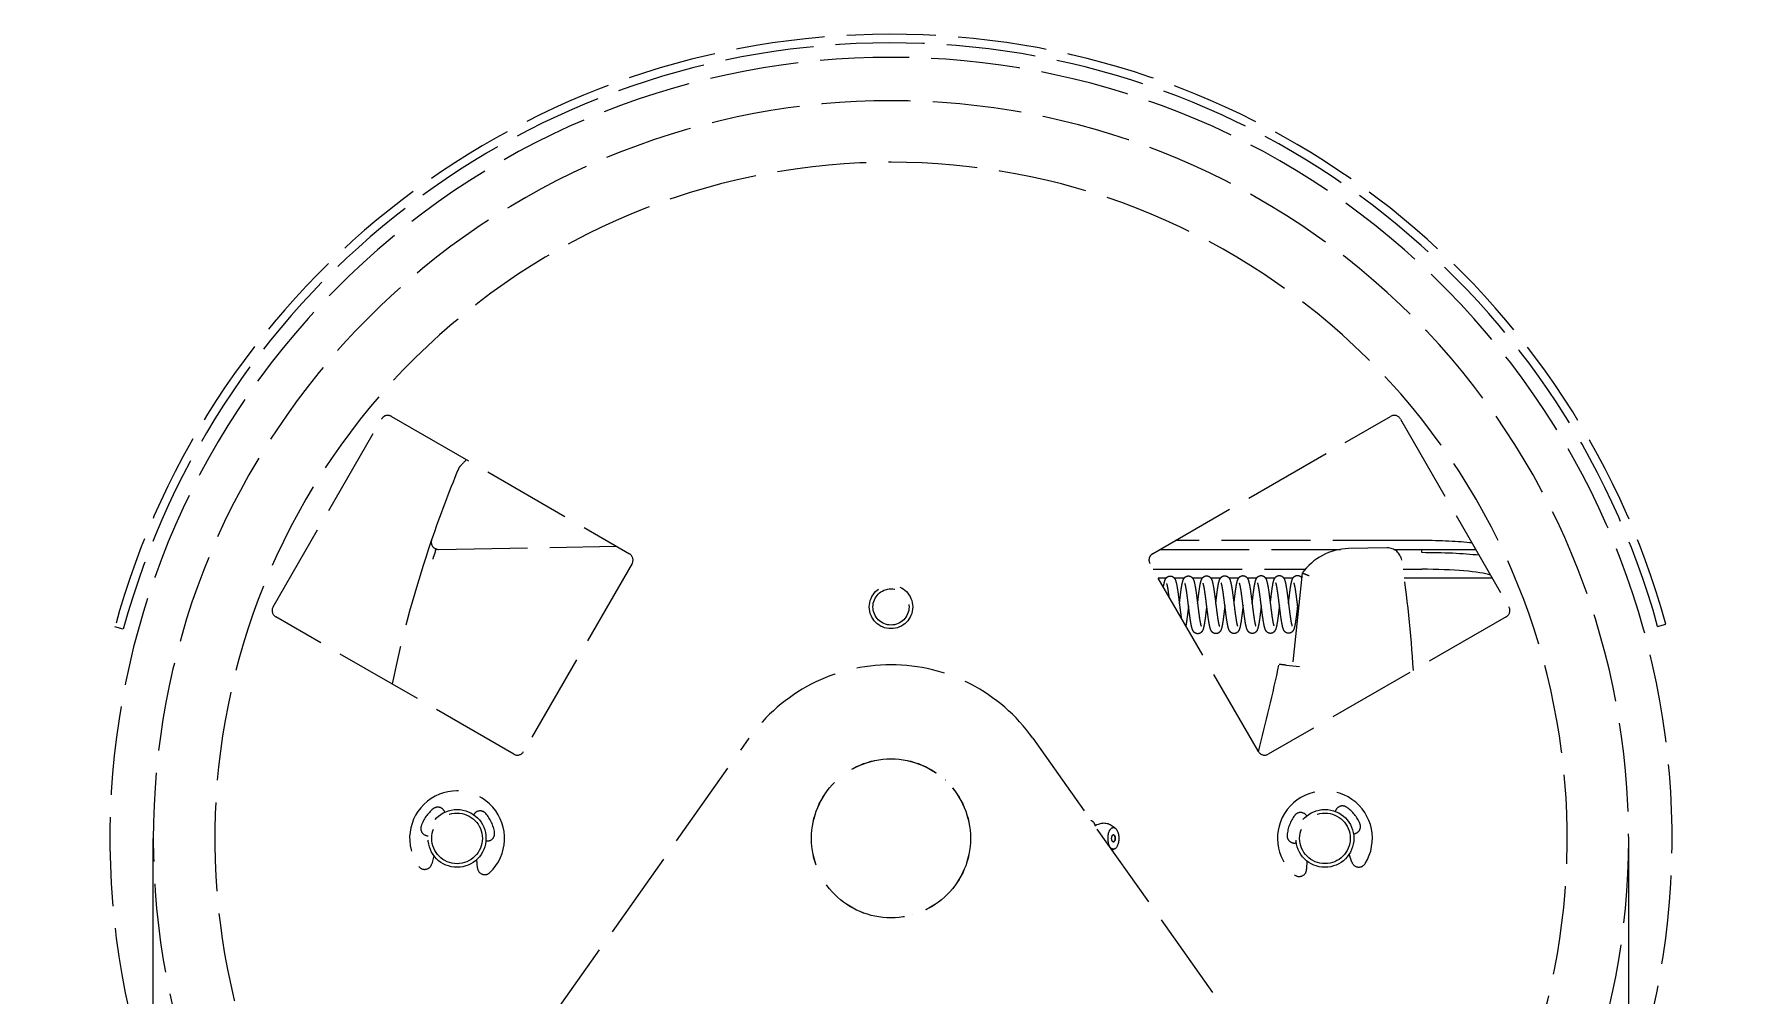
# Model space of a CAD drawing. Header units: millimetres. Extents: x -665 to 1025117, y -27997 to 4210.
# Drawn here: x 2197.6 to 2428.6, y -7781.5 to -7651.8 of the extents above; entities that cross this region are included whole.
import ezdxf

# ---------------------------------------------------------------- set-up
doc = ezdxf.new("R2010")
doc.units = ezdxf.units.MM
doc.linetypes.add('$2$ACAD_ISO02W100', pattern=[15, 12, -3])
doc.linetypes.add('$2$CENTER', pattern=[50.8, 31.75, -6.35, 6.35, -6.35])
doc.layers.add('$2$CL', color=2, linetype='$2$CENTER', lineweight=0)
doc.layers.add('$2$DL', color=8, linetype='$2$ACAD_ISO02W100', lineweight=0)

msp = doc.modelspace()

# ---------------------------------------------------------------- linework, layer by layer
at = {"layer": '$2$CL'}
for p, q in [((2213.675, -8243.082), (2213.675, -7760.248)), ((2412.575, -8243.082), (2412.575, -7760.248))]:
    msp.add_line(p, q, dxfattribs=at)
at = {"layer": '$2$DL'}
for p, q in [((2229.819, -7729.039), (2244.444, -7703.707)), ((2245.776, -7703.351), (2277.862, -7721.876)), ((2348.388, -7721.876), (2380.474, -7703.351)), ((2381.806, -7703.707), (2396.431, -7729.039)), ((2252.133, -7721.287), (2276.08, -7720.847)), ((2349.417, -7721.282), (2373.706, -7721.282)), ((2384.69, -7720.095), (2351.472, -7720.095)), ((2380.007, -7721.087), (2374.807, -7721.183)), ((2380.892, -7721.282), (2391.953, -7721.282)), ((2384.69, -7721.728), (2384.69, -7721.282)), ((2278.219, -7723.207), (2263.594, -7748.539)), ((2362.656, -7748.539), (2348.031, -7723.207)), ((2348.469, -7723.966), (2368.977, -7723.966)), ((2368.563, -7724.505), (2367.236, -7736.985)), ((2382.153, -7723.966), (2384.69, -7723.966)), ((2350.22, -7725.153), (2349.155, -7725.153)), ((2352.657, -7725.153), (2351.317, -7725.153)), ((2355.101, -7725.153), (2353.776, -7725.153)), ((2357.543, -7725.153), (2356.237, -7725.153)), ((2359.986, -7725.153), (2358.697, -7725.153)), ((2362.427, -7725.153), (2361.156, -7725.153)), ((2364.873, -7725.153), (2363.613, -7725.153)), ((2367.315, -7725.153), (2366.074, -7725.153)), ((2394.188, -7725.153), (2382.321, -7725.153)), ((2262.262, -7748.896), (2230.176, -7730.371)), ((2396.074, -7730.371), (2363.988, -7748.896)), ((2416.478, -7731.675), (2417.601, -7731.365)), ((2209.631, -7732.034), (2208.507, -7731.728)), ((2366.416, -7736.898), (2368.205, -7737.089)), ((2197.626, -7883.079), (2294.018, -7746.739)), ((2332.232, -7746.739), (2428.624, -7883.079)), ((2316.05, -7749.938), (2316.05, -7749.93)), ((2362.659, -7748.543), (2362.676, -7748.543)), ((2320.45, -7752.414), (2320.439, -7752.414)), ((2321.532, -7753.601), (2321.542, -7753.601)), ((2252.98, -7756.712), (2252.936, -7756.618)), ((2373.063, -7756.512), (2373.025, -7756.608)), ((2256.924, -7756.97), (2256.865, -7757.055)), ((2340.745, -7758.511), (2340.578, -7758.271)), ((2343.355, -7758.869), (2342.963, -7758.592)), ((2369.173, -7757.215), (2369.108, -7757.135)), ((2250.637, -7759.896), (2250.74, -7759.905)), ((2258.51, -7760.591), (2258.613, -7760.6)), ((2367.67, -7760.871), (2367.773, -7760.855)), ((2375.477, -7759.641), (2375.58, -7759.625)), ((2251.514, -7762.6), (2251.22, -7763.694)), ((2257.373, -7764.237), (2257.276, -7763.109)), ((2343.355, -7761.627), (2342.963, -7761.904)), ((2369.175, -7763.283), (2369.155, -7764.415)), ((2375.257, -7763.453), (2374.889, -7762.382)), ((2316.05, -7770.566), (2316.05, -7770.558))]:
    msp.add_line(p, q, dxfattribs=at)
for centre, radius in [((2313.125, -7729.048), 2.925), ((2313.125, -7729.048), 2.438), ((2313.125, -7760.248), 10.725), ((2313.125, -7760.248), 10.717), ((2254.625, -7760.248), 3.9), ((2254.625, -7760.248), 3.413), ((2371.625, -7760.248), 3.9), ((2371.625, -7760.248), 3.412)]:
    msp.add_circle(centre, radius, dxfattribs=at)
for centre, radius, start, end in [((2313.104, -7760.248), 108.415, 15.45098, 164.74799), ((2313.125, -7760.248), 105.3, 318.09966, 221.90034), ((2313.104, -7760.248), 107.25, 15.45098, 164.74799), ((2313.125, -7760.248), 99.45, 318.86903, 221.13097), ((2313.125, -7760.248), 91.163, 320.1335, 219.8665), ((2245.288, -7704.195), 0.975, 60, 150), ((2380.962, -7704.195), 0.975, 30, 120), ((2406.193, -7772.964), 163.8, 157.55514, 161.13364), ((2255.702, -7710.798), 0.975, 137.51154, 157.55514), ((2321.129, -7770.727), 89.7, 136.67543, 137.51154), ((2406.193, -7772.964), 163.8, 161.13364, 168.18567), ((2252.115, -7720.312), 0.975, 161.13364, 271.05374), ((2277.374, -7722.72), 0.975, 330, 60), ((2348.876, -7722.72), 0.975, 120, 210), ((2374.951, -7728.982), 7.8, 91.05374, 144.97369), ((2380.043, -7723.037), 1.95, 8.70492, 91.05374), ((2220.057, -7747.532), 163.8, 3.47702, 8.70492), ((2230.663, -7729.526), 0.975, 150, 240), ((2395.587, -7729.526), 0.975, 300, 30), ((2313.125, -7760.248), 23.4, 35.26007, 144.73993), ((2060.413, -7671.203), 312, 345.64397, 347.86429), ((2262.749, -7748.051), 0.975, 240, 330), ((2363.501, -7748.051), 0.975, 210, 300), ((2254.625, -7760.248), 6.396, 313.75152, 216.1529), ((2371.625, -7760.248), 6.396, 327.75483, 230.15621), ((2254.625, -7760.248), 5.117, 128.8709, 161.03352), ((2252.037, -7757.037), 0.992, 24.95221, 128.8709), ((2257.736, -7757.54), 0.992, 41.03352, 144.95221), ((2368.336, -7757.759), 0.992, 38.95552, 142.87421), ((2373.989, -7756.868), 0.992, 55.03683, 158.95552), ((2371.625, -7760.248), 5.117, 22.87421, 55.03683), ((2250.724, -7758.907), 0.992, 161.03352, 264.95221), ((2254.625, -7760.248), 5.117, 8.8709, 41.03352), ((2341.792, -7760.248), 2.028, 54.73561, 125.48548), ((2371.625, -7760.248), 5.117, 142.87421, 175.03683), ((2375.425, -7758.645), 0.992, 278.95552, 22.87421), ((2258.7, -7759.612), 0.992, 264.95221, 8.8709), ((2367.516, -7759.891), 0.992, 175.03683, 278.95552), ((2250.262, -7763.436), 0.992, 216.1529, 344.95221), ((2341.792, -7760.248), 2.028, 305.03467, 305.26439), ((2376.195, -7763.131), 0.992, 198.95552, 327.75483), ((2258.362, -7764.151), 0.992, 184.95221, 313.75152), ((2368.163, -7764.397), 0.992, 230.15621, 358.95552)]:
    msp.add_arc(centre, radius, start, end, dxfattribs=at)
for centre, major_axis, ratio, start_param, end_param in [((2384.69, -7721.28), (-9.828, 0), 0.1205367, 3.9531345, 4.712389), ((2384.69, -7723.138), (-11.7, 0), 0.1205367, 3.9914818, 4.712389), ((2384.69, -7725.151), (9.828, 0), 0.1205367, 0.3387524, 1.5707963), ((2339.869, -7760.248), (0, 2.434), 0.5, 5.660543, 6.0995794), ((2343.105, -7760.248), (0, 0.48), 0.5, 2.8676568, 6.5571212)]:
    msp.add_ellipse(centre, major_axis=major_axis, ratio=ratio, start_param=start_param, end_param=end_param, dxfattribs=at)
for major_axis in [(0, -1.462), (0, -0.484)]:
    msp.add_ellipse((2343.111, -7760.248), major_axis=major_axis, ratio=0.5, dxfattribs=at)
for points, knots in [([(2251.807, -7721.237), (2251.805, -7721.237), (2251.804, -7721.236), (2251.794, -7721.233), (2251.787, -7721.232), (2251.762, -7721.228), (2251.75, -7721.239), (2251.722, -7721.332), (2251.705, -7721.416), (2251.673, -7721.575), (2251.667, -7721.607), (2251.629, -7721.786), (2251.575, -7721.921), (2251.496, -7722.118), (2251.46, -7722.211), (2251.396, -7722.408), (2251.367, -7722.51), (2251.346, -7722.618), (2251.345, -7722.621), (2251.344, -7722.625)], [-0.00165743, -0.00165743, -0.00165743, -0.00165743, 0, 0, 0.01119477, 0.01119477, 0.05516722, 0.05516722, 0.10340416, 0.10340416, 0.11457751, 0.11457751, 0.16396758, 0.16396758, 0.20432722, 0.20432722, 0.24498028, 0.24498028, 0.24633536, 0.24633536, 0.24633536, 0.24633536]), ([(2369.505, -7724.867), (2369.438, -7724.841), (2369.371, -7724.814), (2369.305, -7724.788), (2369.24, -7724.763), (2369.177, -7724.739), (2369.117, -7724.715), (2369.006, -7724.673), (2368.905, -7724.634), (2368.821, -7724.602), (2368.739, -7724.571), (2368.674, -7724.546), (2368.629, -7724.53), (2368.586, -7724.513), (2368.563, -7724.505), (2368.563, -7724.505)], [-0.25430222, -0.25430222, -0.25430222, -0.25430222, -0.21902655, -0.21902655, -0.21902655, -0.18448045, -0.18448045, -0.18448045, -0.12129531, -0.12129531, -0.12129531, -0.06016317, -0.06016317, -0.06016317, 0, 0, 0, 0]), ([(2349.85, -7726.357), (2349.873, -7726.215), (2349.896, -7726.083), (2349.97, -7725.722), (2350.015, -7725.536), (2350.124, -7725.3), (2350.153, -7725.247), (2350.235, -7725.129), (2350.292, -7725.063), (2350.409, -7724.98), (2350.455, -7724.954), (2350.574, -7724.904), (2350.653, -7724.885), (2350.813, -7724.876), (2350.895, -7724.886), (2351.045, -7724.934), (2351.116, -7724.972), (2351.237, -7725.061), (2351.287, -7725.114), (2351.367, -7725.217), (2351.396, -7725.268), (2351.46, -7725.395), (2351.488, -7725.472), (2351.594, -7725.807), (2351.658, -7726.134), (2351.778, -7726.88), (2351.834, -7727.284), (2351.935, -7728.057), (2351.981, -7728.427), (2352.07, -7729.147), (2352.115, -7729.506), (2352.19, -7730.078), (2352.222, -7730.309), (2352.254, -7730.521)], [17.3582383, 17.3582383, 17.3582383, 17.3582383, 17.4545808, 17.4545808, 17.6511069, 17.6511069, 17.7068135, 17.7068135, 17.7693974, 17.7693974, 17.8009739, 17.8009739, 17.8454563, 17.8454563, 17.8914011, 17.8914011, 17.9374919, 17.9374919, 17.9862793, 17.9862793, 18.0389292, 18.0389292, 18.1258871, 18.1258871, 18.3845675, 18.3845675, 18.6035005, 18.6035005, 18.782896, 18.782896, 18.9580087, 18.9580087, 19.0840786, 19.0840786, 19.0840786, 19.0840786]), ([(2350.631, -7727.711), (2350.614, -7727.58), (2350.597, -7727.452), (2350.538, -7727.03), (2350.495, -7726.752), (2350.415, -7726.298), (2350.375, -7726.111), (2350.329, -7725.944), (2350.317, -7725.907), (2350.306, -7725.879), (2350.304, -7725.874), (2350.304, -7725.874)], [29.65913668, 29.65913668, 29.65913668, 29.65913668, 29.72760971, 29.72760971, 29.89521173, 29.89521173, 30.05753204, 30.05753204, 30.12526168, 30.12526168, 30.15537839, 30.15537839, 30.15537839, 30.15537839]), ([(2352.007, -7728.641), (2352.044, -7728.319), (2352.081, -7727.996), (2352.158, -7727.349), (2352.2, -7727.021), (2352.284, -7726.433), (2352.327, -7726.17), (2352.42, -7725.716), (2352.464, -7725.533), (2352.569, -7725.296), (2352.598, -7725.239), (2352.679, -7725.12), (2352.732, -7725.059), (2352.838, -7724.977), (2352.882, -7724.95), (2352.998, -7724.897), (2353.075, -7724.876), (2353.233, -7724.861), (2353.316, -7724.868), (2353.465, -7724.908), (2353.536, -7724.942), (2353.661, -7725.027), (2353.714, -7725.078), (2353.798, -7725.178), (2353.829, -7725.228), (2353.895, -7725.349), (2353.924, -7725.421), (2354.023, -7725.71), (2354.079, -7725.975), (2354.195, -7726.637), (2354.253, -7727.04), (2354.358, -7727.824), (2354.405, -7728.204), (2354.495, -7728.928), (2354.539, -7729.282), (2354.626, -7729.956), (2354.67, -7730.284), (2354.754, -7730.834), (2354.794, -7731.07), (2354.85, -7731.346), (2354.868, -7731.425), (2354.899, -7731.546), (2354.913, -7731.592), (2354.931, -7731.644), (2354.937, -7731.658), (2354.937, -7731.658), (2354.937, -7731.658), (2354.937, -7731.658)], [20.4987121, 20.4987121, 20.4987121, 20.4987121, 20.6565597, 20.6565597, 20.8327732, 20.8327732, 21.0129666, 21.0129666, 21.204709, 21.204709, 21.2627419, 21.2627419, 21.3193191, 21.3193191, 21.3505046, 21.3505046, 21.3942369, 21.3942369, 21.4396174, 21.4396174, 21.4848006, 21.4848006, 21.5334, 21.5334, 21.5853541, 21.5853541, 21.6676489, 21.6676489, 21.8938691, 21.8938691, 22.1230466, 22.1230466, 22.3085408, 22.3085408, 22.4796249, 22.4796249, 22.6545632, 22.6545632, 22.8160567, 22.8160567, 22.8939182, 22.8939182, 22.9620205, 22.9620205, 23.0145426, 23.0145426, 23.0163046, 23.0163046, 23.0163046, 23.0163046]), ([(2355.685, -7728.885), (2355.673, -7728.988), (2355.661, -7729.092), (2355.609, -7729.549), (2355.567, -7729.902), (2355.485, -7730.55), (2355.444, -7730.852), (2355.359, -7731.389), (2355.315, -7731.625), (2355.237, -7731.936), (2355.207, -7732.038), (2355.139, -7732.202), (2355.108, -7732.267), (2355.014, -7732.402), (2354.95, -7732.475), (2354.792, -7732.585), (2354.704, -7732.625), (2354.53, -7732.661), (2354.441, -7732.662), (2354.278, -7732.633), (2354.203, -7732.605), (2354.075, -7732.534), (2354.023, -7732.491), (2353.93, -7732.394), (2353.892, -7732.341), (2353.814, -7732.21), (2353.782, -7732.136), (2353.689, -7731.877), (2353.642, -7731.675), (2353.56, -7731.254), (2353.527, -7731.061), (2353.445, -7730.532), (2353.394, -7730.162), (2353.305, -7729.473), (2353.266, -7729.154), (2353.181, -7728.474), (2353.135, -7728.104), (2353.048, -7727.441), (2353.006, -7727.136), (2352.923, -7726.601), (2352.881, -7726.362), (2352.825, -7726.105), (2352.809, -7726.036), (2352.781, -7725.938), (2352.77, -7725.904), (2352.758, -7725.872), (2352.755, -7725.865), (2352.755, -7725.865)], [24.0832089, 24.0832089, 24.0832089, 24.0832089, 24.1339282, 24.1339282, 24.3093378, 24.3093378, 24.4845887, 24.4845887, 24.66683, 24.66683, 24.7735508, 24.7735508, 24.8463717, 24.8463717, 24.9116945, 24.9116945, 24.9667741, 24.9667741, 25.0153833, 25.0153833, 25.0603681, 25.0603681, 25.1057113, 25.1057113, 25.1577655, 25.1577655, 25.2386531, 25.2386531, 25.4276543, 25.4276543, 25.5568392, 25.5568392, 25.7546411, 25.7546411, 25.9101697, 25.9101697, 26.0892717, 26.0892717, 26.2564734, 26.2564734, 26.4237632, 26.4237632, 26.4986052, 26.4986052, 26.5609124, 26.5609124, 26.5983238, 26.5983238, 26.5983238, 26.5983238]), ([(2354.458, -7728.628), (2354.495, -7728.301), (2354.533, -7727.972), (2354.611, -7727.324), (2354.652, -7727.001), (2354.735, -7726.42), (2354.778, -7726.158), (2354.871, -7725.701), (2354.915, -7725.518), (2355.022, -7725.281), (2355.051, -7725.225), (2355.132, -7725.107), (2355.187, -7725.044), (2355.297, -7724.962), (2355.341, -7724.936), (2355.457, -7724.884), (2355.534, -7724.863), (2355.693, -7724.849), (2355.775, -7724.857), (2355.925, -7724.9), (2355.996, -7724.935), (2356.12, -7725.021), (2356.172, -7725.073), (2356.255, -7725.174), (2356.286, -7725.224), (2356.352, -7725.348), (2356.38, -7725.423), (2356.481, -7725.728), (2356.539, -7726.007), (2356.627, -7726.521), (2356.656, -7726.705), (2356.731, -7727.222), (2356.778, -7727.581), (2356.87, -7728.305), (2356.916, -7728.679), (2357.005, -7729.387), (2357.048, -7729.731), (2357.134, -7730.36), (2357.177, -7730.652), (2357.258, -7731.131), (2357.298, -7731.331), (2357.347, -7731.525), (2357.362, -7731.573), (2357.381, -7731.63), (2357.388, -7731.646), (2357.389, -7731.647), (2357.389, -7731.648), (2357.389, -7731.648)], [24.0548523, 24.0548523, 24.0548523, 24.0548523, 24.2154109, 24.2154109, 24.3899229, 24.3899229, 24.5683915, 24.5683915, 24.7623617, 24.7623617, 24.8195078, 24.8195078, 24.8781157, 24.8781157, 24.908868, 24.908868, 24.9528937, 24.9528937, 24.9984823, 24.9984823, 25.044016, 25.044016, 25.0927509, 25.0927509, 25.1450301, 25.1450301, 25.2298662, 25.2298662, 25.4635984, 25.4635984, 25.5771281, 25.5771281, 25.7630702, 25.7630702, 25.9424595, 25.9424595, 26.1139157, 26.1139157, 26.2842686, 26.2842686, 26.4456104, 26.4456104, 26.5160043, 26.5160043, 26.5716483, 26.5716483, 26.5750322, 26.5750322, 26.5750322, 26.5750322]), ([(2358.135, -7728.872), (2358.123, -7728.98), (2358.111, -7729.088), (2358.059, -7729.54), (2358.019, -7729.884), (2357.938, -7730.526), (2357.896, -7730.83), (2357.81, -7731.373), (2357.766, -7731.612), (2357.688, -7731.918), (2357.659, -7732.016), (2357.595, -7732.178), (2357.565, -7732.243), (2357.495, -7732.349), (2357.468, -7732.383), (2357.407, -7732.449), (2357.373, -7732.481), (2357.27, -7732.558), (2357.191, -7732.6), (2357.029, -7732.645), (2356.944, -7732.652), (2356.781, -7732.636), (2356.703, -7732.614), (2356.566, -7732.549), (2356.508, -7732.508), (2356.412, -7732.419), (2356.373, -7732.37), (2356.295, -7732.254), (2356.262, -7732.188), (2356.178, -7731.986), (2356.139, -7731.844), (2356.063, -7731.519), (2356.029, -7731.341), (2355.942, -7730.832), (2355.888, -7730.461), (2355.789, -7729.723), (2355.743, -7729.354), (2355.691, -7728.933), (2355.684, -7728.88), (2355.657, -7728.664), (2355.637, -7728.502), (2355.574, -7727.999), (2355.53, -7727.659), (2355.445, -7727.043), (2355.402, -7726.758), (2355.321, -7726.298), (2355.282, -7726.109), (2355.235, -7725.934), (2355.222, -7725.894), (2355.209, -7725.859), (2355.206, -7725.852), (2355.206, -7725.852)], [20.5252268, 20.5252268, 20.5252268, 20.5252268, 20.5779745, 20.5779745, 20.7490427, 20.7490427, 20.9250042, 20.9250042, 21.1088472, 21.1088472, 21.2125503, 21.2125503, 21.2868429, 21.2868429, 21.320618, 21.320618, 21.3509044, 21.3509044, 21.401303, 21.401303, 21.4479597, 21.4479597, 21.4928135, 21.4928135, 21.5376539, 21.5376539, 21.5845528, 21.5845528, 21.6550292, 21.6550292, 21.8019557, 21.8019557, 21.9356326, 21.9356326, 22.1464355, 22.1464355, 22.3273958, 22.3273958, 22.3538616, 22.3538616, 22.4334612, 22.4334612, 22.6043608, 22.6043608, 22.7745268, 22.7745268, 22.9345792, 22.9345792, 23.0035067, 23.0035067, 23.0408142, 23.0408142, 23.0408142, 23.0408142]), ([(2356.909, -7728.616), (2356.947, -7728.278), (2356.986, -7727.936), (2357.065, -7727.284), (2357.106, -7726.965), (2357.19, -7726.385), (2357.233, -7726.122), (2357.328, -7725.668), (2357.37, -7725.486), (2357.483, -7725.249), (2357.512, -7725.196), (2357.594, -7725.083), (2357.647, -7725.023), (2357.757, -7724.945), (2357.801, -7724.919), (2357.919, -7724.869), (2357.998, -7724.849), (2358.158, -7724.838), (2358.24, -7724.848), (2358.39, -7724.894), (2358.461, -7724.931), (2358.583, -7725.02), (2358.634, -7725.072), (2358.715, -7725.175), (2358.745, -7725.225), (2358.811, -7725.355), (2358.84, -7725.435), (2358.944, -7725.763), (2359.005, -7726.074), (2359.124, -7726.799), (2359.181, -7727.202), (2359.282, -7727.976), (2359.328, -7728.351), (2359.417, -7729.071), (2359.461, -7729.426), (2359.548, -7730.082), (2359.591, -7730.393), (2359.674, -7730.923), (2359.715, -7731.153), (2359.77, -7731.401), (2359.786, -7731.468), (2359.814, -7731.565), (2359.825, -7731.6), (2359.837, -7731.631), (2359.84, -7731.637), (2359.84, -7731.637)], [27.6127082, 27.6127082, 27.6127082, 27.6127082, 27.7789671, 27.7789671, 27.9516655, 27.9516655, 28.1331159, 28.1331159, 28.3270117, 28.3270117, 28.3814102, 28.3814102, 28.4382493, 28.4382493, 28.4692816, 28.4692816, 28.5137542, 28.5137542, 28.5596897, 28.5596897, 28.6057511, 28.6057511, 28.6547617, 28.6547617, 28.7077128, 28.7077128, 28.797103, 28.797103, 29.0468136, 29.0468136, 29.2668907, 29.2668907, 29.4483157, 29.4483157, 29.6212474, 29.6212474, 29.7917913, 29.7917913, 29.9568109, 29.9568109, 30.0308834, 30.0308834, 30.0954177, 30.0954177, 30.1318585, 30.1318585, 30.1318585, 30.1318585]), ([(2360.586, -7728.86), (2360.576, -7728.945), (2360.567, -7729.03), (2360.518, -7729.46), (2360.478, -7729.803), (2360.397, -7730.453), (2360.354, -7730.765), (2360.269, -7731.313), (2360.226, -7731.553), (2360.15, -7731.866), (2360.122, -7731.968), (2360.061, -7732.13), (2360.034, -7732.193), (2359.97, -7732.301), (2359.941, -7732.344), (2359.871, -7732.423), (2359.833, -7732.46), (2359.723, -7732.544), (2359.642, -7732.587), (2359.475, -7732.633), (2359.388, -7732.64), (2359.223, -7732.622), (2359.145, -7732.598), (2359.008, -7732.532), (2358.951, -7732.49), (2358.854, -7732.398), (2358.815, -7732.348), (2358.74, -7732.231), (2358.709, -7732.167), (2358.626, -7731.964), (2358.587, -7731.82), (2358.511, -7731.489), (2358.476, -7731.308), (2358.39, -7730.801), (2358.337, -7730.441), (2358.24, -7729.711), (2358.193, -7729.337), (2358.14, -7728.914), (2358.134, -7728.864), (2358.109, -7728.662), (2358.09, -7728.511), (2358.028, -7728.009), (2357.983, -7727.662), (2357.897, -7727.043), (2357.855, -7726.76), (2357.775, -7726.299), (2357.735, -7726.108), (2357.687, -7725.928), (2357.674, -7725.885), (2357.66, -7725.846), (2357.656, -7725.838), (2357.656, -7725.838)], [16.9679256, 16.9679256, 16.9679256, 16.9679256, 17.0095574, 17.0095574, 17.1799877, 17.1799877, 17.3573073, 17.3573073, 17.5381253, 17.5381253, 17.6419233, 17.6419233, 17.7146287, 17.7146287, 17.7571268, 17.7571268, 17.7924804, 17.7924804, 17.8450495, 17.8450495, 17.8930342, 17.8930342, 17.9380608, 17.9380608, 17.9831491, 17.9831491, 18.0309278, 18.0309278, 18.0996674, 18.0996674, 18.248536, 18.248536, 18.3837845, 18.3837845, 18.5881986, 18.5881986, 18.7715317, 18.7715317, 18.7963033, 18.7963033, 18.8707752, 18.8707752, 19.0453572, 19.0453572, 19.2129377, 19.2129377, 19.3741658, 19.3741658, 19.4437533, 19.4437533, 19.4826684, 19.4826684, 19.4826684, 19.4826684]), ([(2359.359, -7728.604), (2359.397, -7728.275), (2359.435, -7727.943), (2359.513, -7727.293), (2359.554, -7726.969), (2359.638, -7726.39), (2359.681, -7726.129), (2359.775, -7725.669), (2359.819, -7725.483), (2359.93, -7725.245), (2359.959, -7725.19), (2360.042, -7725.074), (2360.097, -7725.012), (2360.21, -7724.931), (2360.254, -7724.905), (2360.371, -7724.855), (2360.449, -7724.836), (2360.608, -7724.825), (2360.689, -7724.834), (2360.839, -7724.88), (2360.91, -7724.917), (2361.031, -7725.005), (2361.082, -7725.057), (2361.161, -7725.156), (2361.19, -7725.204), (2361.254, -7725.325), (2361.282, -7725.399), (2361.384, -7725.706), (2361.443, -7725.995), (2361.561, -7726.692), (2361.619, -7727.098), (2361.721, -7727.876), (2361.768, -7728.249), (2361.857, -7728.973), (2361.902, -7729.336), (2361.989, -7729.999), (2362.032, -7730.311), (2362.115, -7730.854), (2362.157, -7731.092), (2362.213, -7731.355), (2362.23, -7731.427), (2362.259, -7731.535), (2362.271, -7731.575), (2362.286, -7731.615), (2362.29, -7731.624), (2362.29, -7731.624)], [31.1691177, 31.1691177, 31.1691177, 31.1691177, 31.3307949, 31.3307949, 31.5056439, 31.5056439, 31.6840572, 31.6840572, 31.8807418, 31.8807418, 31.9369461, 31.9369461, 31.9961902, 31.9961902, 32.0269476, 32.0269476, 32.0708054, 32.0708054, 32.1162233, 32.1162233, 32.1616744, 32.1616744, 32.2095626, 32.2095626, 32.2598762, 32.2598762, 32.3435527, 32.3435527, 32.5837863, 32.5837863, 32.80958, 32.80958, 32.9906525, 32.9906525, 33.1662701, 33.1662701, 33.3352787, 33.3352787, 33.5020637, 33.5020637, 33.5771738, 33.5771738, 33.6435869, 33.6435869, 33.6870296, 33.6870296, 33.6870296, 33.6870296]), ([(2363.037, -7728.848), (2363.01, -7729.084), (2362.983, -7729.319), (2362.916, -7729.889), (2362.876, -7730.222), (2362.793, -7730.836), (2362.75, -7731.121), (2362.661, -7731.612), (2362.616, -7731.817), (2362.519, -7732.11), (2362.48, -7732.215), (2362.337, -7732.399), (2362.271, -7732.465), (2362.118, -7732.562), (2362.033, -7732.597), (2361.861, -7732.627), (2361.772, -7732.625), (2361.611, -7732.591), (2361.537, -7732.561), (2361.413, -7732.487), (2361.363, -7732.444), (2361.272, -7732.346), (2361.235, -7732.292), (2361.158, -7732.158), (2361.127, -7732.081), (2361.031, -7731.805), (2360.981, -7731.578), (2360.896, -7731.125), (2360.865, -7730.934), (2360.786, -7730.413), (2360.738, -7730.057), (2360.653, -7729.401), (2360.616, -7729.1), (2360.535, -7728.449), (2360.491, -7728.093), (2360.404, -7727.429), (2360.36, -7727.113), (2360.277, -7726.574), (2360.236, -7726.339), (2360.181, -7726.081), (2360.164, -7726.011), (2360.135, -7725.907), (2360.123, -7725.869), (2360.11, -7725.834), (2360.107, -7725.826), (2360.107, -7725.826)], [13.4107795, 13.4107795, 13.4107795, 13.4107795, 13.5258738, 13.5258738, 13.698647, 13.698647, 13.877816, 13.877816, 14.064533, 14.064533, 14.1869246, 14.1869246, 14.2466062, 14.2466062, 14.298553, 14.298553, 14.3471094, 14.3471094, 14.3920095, 14.3920095, 14.4366275, 14.4366275, 14.4898803, 14.4898803, 14.5732738, 14.5732738, 14.7784994, 14.7784994, 14.9023494, 14.9023494, 15.0913103, 15.0913103, 15.2381459, 15.2381459, 15.4114038, 15.4114038, 15.5830711, 15.5830711, 15.7477817, 15.7477817, 15.822739, 15.822739, 15.887458, 15.887458, 15.9264217, 15.9264217, 15.9264217, 15.9264217]), ([(2361.81, -7728.592), (2361.841, -7728.324), (2361.872, -7728.054), (2361.943, -7727.447), (2361.985, -7727.111), (2362.068, -7726.511), (2362.111, -7726.24), (2362.201, -7725.761), (2362.247, -7725.563), (2362.338, -7725.322), (2362.363, -7725.263), (2362.424, -7725.156), (2362.455, -7725.109), (2362.53, -7725.021), (2362.572, -7724.98), (2362.658, -7724.919), (2362.697, -7724.896), (2362.807, -7724.847), (2362.883, -7724.826), (2363.04, -7724.812), (2363.122, -7724.819), (2363.27, -7724.861), (2363.341, -7724.895), (2363.464, -7724.979), (2363.516, -7725.029), (2363.6, -7725.129), (2363.631, -7725.178), (2363.696, -7725.297), (2363.724, -7725.367), (2363.822, -7725.65), (2363.878, -7725.905), (2363.994, -7726.56), (2364.053, -7726.967), (2364.157, -7727.748), (2364.204, -7728.122), (2364.295, -7728.853), (2364.34, -7729.219), (2364.426, -7729.886), (2364.469, -7730.199), (2364.553, -7730.761), (2364.596, -7731.018), (2364.671, -7731.383), (2364.707, -7731.516), (2364.736, -7731.599), (2364.742, -7731.612), (2364.742, -7731.612)], [34.7257028, 34.7257028, 34.7257028, 34.7257028, 34.8575679, 34.8575679, 35.0346174, 35.0346174, 35.2110799, 35.2110799, 35.4034805, 35.4034805, 35.4671182, 35.4671182, 35.5123244, 35.5123244, 35.5522334, 35.5522334, 35.5791087, 35.5791087, 35.6221874, 35.6221874, 35.6670888, 35.6670888, 35.7117349, 35.7117349, 35.7597316, 35.7597316, 35.8108776, 35.8108776, 35.8916408, 35.8916408, 36.1162451, 36.1162451, 36.346776, 36.346776, 36.5302686, 36.5302686, 36.7069499, 36.7069499, 36.8735386, 36.8735386, 37.044746, 37.044746, 37.1949906, 37.1949906, 37.2478976, 37.2478976, 37.2478976, 37.2478976]), ([(2365.488, -7728.835), (2365.465, -7729.031), (2365.443, -7729.227), (2365.38, -7729.767), (2365.339, -7730.11), (2365.256, -7730.743), (2365.212, -7731.036), (2365.125, -7731.533), (2365.081, -7731.741), (2364.994, -7732.032), (2364.96, -7732.132), (2364.869, -7732.284), (2364.841, -7732.324), (2364.777, -7732.398), (2364.743, -7732.431), (2364.642, -7732.511), (2364.567, -7732.554), (2364.408, -7732.606), (2364.323, -7732.617), (2364.158, -7732.606), (2364.078, -7732.585), (2363.937, -7732.524), (2363.877, -7732.484), (2363.779, -7732.398), (2363.74, -7732.351), (2363.66, -7732.239), (2363.627, -7732.175), (2363.546, -7731.99), (2363.509, -7731.867), (2363.435, -7731.576), (2363.401, -7731.408), (2363.313, -7730.92), (2363.26, -7730.562), (2363.161, -7729.835), (2363.113, -7729.461), (2363.054, -7728.987), (2363.042, -7728.888), (2362.992, -7728.49), (2362.955, -7728.187), (2362.875, -7727.568), (2362.832, -7727.247), (2362.747, -7726.675), (2362.704, -7726.417), (2362.628, -7726.047), (2362.592, -7725.911), (2362.563, -7725.828), (2362.557, -7725.816), (2362.557, -7725.816)], [9.851422, 9.851422, 9.851422, 9.851422, 9.9471386, 9.9471386, 10.1223827, 10.1223827, 10.30298, 10.30298, 10.4836093, 10.4836093, 10.6016804, 10.6016804, 10.6405217, 10.6405217, 10.6716846, 10.6716846, 10.7206907, 10.7206907, 10.7680265, 10.7680265, 10.8130943, 10.8130943, 10.8579481, 10.8579481, 10.903402, 10.903402, 10.9711833, 10.9711833, 11.1037332, 11.1037332, 11.2376255, 11.2376255, 11.4463765, 11.4463765, 11.6319634, 11.6319634, 11.6807015, 11.6807015, 11.8282155, 11.8282155, 11.9979856, 11.9979856, 12.1696207, 12.1696207, 12.3196257, 12.3196257, 12.3699858, 12.3699858, 12.3699858, 12.3699858]), ([(2364.261, -7728.58), (2364.3, -7728.237), (2364.34, -7727.891), (2364.418, -7727.244), (2364.458, -7726.935), (2364.541, -7726.357), (2364.584, -7726.089), (2364.681, -7725.623), (2364.725, -7725.439), (2364.843, -7725.202), (2364.872, -7725.152), (2364.951, -7725.045), (2365.004, -7724.987), (2365.111, -7724.91), (2365.156, -7724.884), (2365.276, -7724.834), (2365.355, -7724.815), (2365.516, -7724.805), (2365.599, -7724.815), (2365.75, -7724.863), (2365.821, -7724.901), (2365.943, -7724.991), (2365.993, -7725.044), (2366.073, -7725.148), (2366.103, -7725.199), (2366.171, -7725.334), (2366.201, -7725.42), (2366.269, -7725.646), (2366.304, -7725.796), (2366.37, -7726.124), (2366.401, -7726.3), (2366.482, -7726.801), (2366.532, -7727.161), (2366.627, -7727.889), (2366.674, -7728.264), (2366.764, -7728.984), (2366.807, -7729.338), (2366.894, -7730.001), (2366.938, -7730.317), (2367.021, -7730.856), (2367.062, -7731.09), (2367.117, -7731.345), (2367.134, -7731.413), (2367.162, -7731.514), (2367.174, -7731.551), (2367.188, -7731.589), (2367.192, -7731.598), (2367.192, -7731.598)], [38.2842465, 38.2842465, 38.2842465, 38.2842465, 38.4524928, 38.4524928, 38.6211177, 38.6211177, 38.8041888, 38.8041888, 39.002958, 39.002958, 39.0544939, 39.0544939, 39.1101844, 39.1101844, 39.1416934, 39.1416934, 39.1868281, 39.1868281, 39.2332995, 39.2332995, 39.2800224, 39.2800224, 39.3296219, 39.3296219, 39.3836705, 39.3836705, 39.4781606, 39.4781606, 39.6115452, 39.6115452, 39.7329146, 39.7329146, 39.9299323, 39.9299323, 40.1122201, 40.1122201, 40.2844397, 40.2844397, 40.4567106, 40.4567106, 40.6214534, 40.6214534, 40.6955974, 40.6955974, 40.7600853, 40.7600853, 40.8045519, 40.8045519, 40.8045519, 40.8045519]), ([(2367.938, -7728.823), (2367.918, -7729.007), (2367.896, -7729.191), (2367.836, -7729.711), (2367.796, -7730.045), (2367.714, -7730.678), (2367.67, -7730.979), (2367.583, -7731.487), (2367.538, -7731.7), (2367.454, -7731.993), (2367.42, -7732.092), (2367.338, -7732.243), (2367.307, -7732.291), (2367.235, -7732.378), (2367.197, -7732.415), (2367.09, -7732.5), (2367.011, -7732.544), (2366.848, -7732.595), (2366.762, -7732.604), (2366.597, -7732.59), (2366.517, -7732.569), (2366.378, -7732.506), (2366.319, -7732.465), (2366.222, -7732.377), (2366.183, -7732.329), (2366.103, -7732.214), (2366.07, -7732.148), (2365.986, -7731.951), (2365.948, -7731.816), (2365.873, -7731.504), (2365.839, -7731.33), (2365.752, -7730.833), (2365.699, -7730.472), (2365.601, -7729.742), (2365.554, -7729.369), (2365.499, -7728.923), (2365.489, -7728.85), (2365.453, -7728.556), (2365.425, -7728.335), (2365.355, -7727.78), (2365.312, -7727.449), (2365.227, -7726.855), (2365.185, -7726.583), (2365.106, -7726.154), (2365.066, -7725.981), (2365.025, -7725.842), (2365.015, -7725.815), (2365.011, -7725.806), (2365.01, -7725.805), (2365.01, -7725.805)], [6.2950264, 6.2950264, 6.2950264, 6.2950264, 6.3849546, 6.3849546, 6.5553051, 6.5553051, 6.7370028, 6.7370028, 6.9183227, 6.9183227, 7.0324992, 7.0324992, 7.0802783, 7.0802783, 7.1151129, 7.1151129, 7.1662413, 7.1662413, 7.2138246, 7.2138246, 7.2591474, 7.2591474, 7.3042568, 7.3042568, 7.3508504, 7.3508504, 7.4208659, 7.4208659, 7.5634156, 7.5634156, 7.6963918, 7.6963918, 7.9039033, 7.9039033, 8.087642, 8.087642, 8.1236625, 8.1236625, 8.2322322, 8.2322322, 8.4023067, 8.4023067, 8.5712232, 8.5712232, 8.7304528, 8.7304528, 8.7952447, 8.7952447, 8.8073573, 8.8073573, 8.8073573, 8.8073573]), ([(2366.712, -7728.567), (2366.748, -7728.253), (2366.784, -7727.937), (2366.86, -7727.304), (2366.9, -7726.983), (2366.983, -7726.399), (2367.026, -7726.132), (2367.119, -7725.666), (2367.164, -7725.476), (2367.268, -7725.237), (2367.297, -7725.178), (2367.383, -7725.05), (2367.445, -7724.977), (2367.572, -7724.889), (2367.618, -7724.864), (2367.738, -7724.815), (2367.817, -7724.798), (2367.977, -7724.791), (2368.059, -7724.802), (2368.208, -7724.852), (2368.278, -7724.891), (2368.397, -7724.981), (2368.447, -7725.034), (2368.489, -7725.09), (2368.495, -7725.097), (2368.5, -7725.104)], [41.8414139, 41.8414139, 41.8414139, 41.8414139, 41.9956455, 41.9956455, 42.1676035, 42.1676035, 42.3472301, 42.3472301, 42.5412019, 42.5412019, 42.6018409, 42.6018409, 42.6700419, 42.6700419, 42.7013345, 42.7013345, 42.7457892, 42.7457892, 42.7917019, 42.7917019, 42.8378057, 42.8378057, 42.8867183, 42.8867183, 42.8936647, 42.8936647, 42.8936647, 42.8936647]), ([(2368.028, -7729.536), (2368.007, -7729.375), (2367.987, -7729.21), (2367.955, -7728.952), (2367.943, -7728.858), (2367.896, -7728.482), (2367.86, -7728.196), (2367.783, -7727.597), (2367.741, -7727.281), (2367.657, -7726.705), (2367.613, -7726.44), (2367.555, -7726.141), (2367.537, -7726.06), (2367.505, -7725.932), (2367.491, -7725.881), (2367.47, -7725.816), (2367.462, -7725.795), (2367.46, -7725.79), (2367.459, -7725.79), (2367.459, -7725.79)], [4.43789067, 4.43789067, 4.43789067, 4.43789067, 4.51939225, 4.51939225, 4.56543809, 4.56543809, 4.70472283, 4.70472283, 4.87124945, 4.87124945, 5.0434972, 5.0434972, 5.11981354, 5.11981354, 5.18809139, 5.18809139, 5.24513457, 5.24513457, 5.25326733, 5.25326733, 5.25326733, 5.25326733]), ([(2353.234, -7728.897), (2353.221, -7729.01), (2353.208, -7729.123), (2353.156, -7729.577), (2353.116, -7729.916), (2353.035, -7730.557), (2352.993, -7730.864), (2352.925, -7731.297), (2352.898, -7731.45), (2352.87, -7731.587)], [27.63972397, 27.63972397, 27.63972397, 27.63972397, 27.6949875, 27.6949875, 27.86473088, 27.86473088, 28.0414909, 28.0414909, 28.15248466, 28.15248466, 28.15248466, 28.15248466]), ([(2366.416, -7736.898), (2366.295, -7736.885), (2366.153, -7736.87), (2365.931, -7736.847), (2365.811, -7736.834), (2365.641, -7736.816), (2365.561, -7736.807), (2365.469, -7736.798), (2365.452, -7736.796), (2365.441, -7736.795)], [0.23575891, 0.23575891, 0.23575891, 0.23575891, 0.2949691, 0.2949691, 0.35401169, 0.35401169, 0.41285076, 0.41285076, 0.47152134, 0.47152134, 0.47152134, 0.47152134])]:
    msp.add_open_spline(points, degree=3, knots=knots, dxfattribs=at)

doc.saveas('drawing.dxf')
